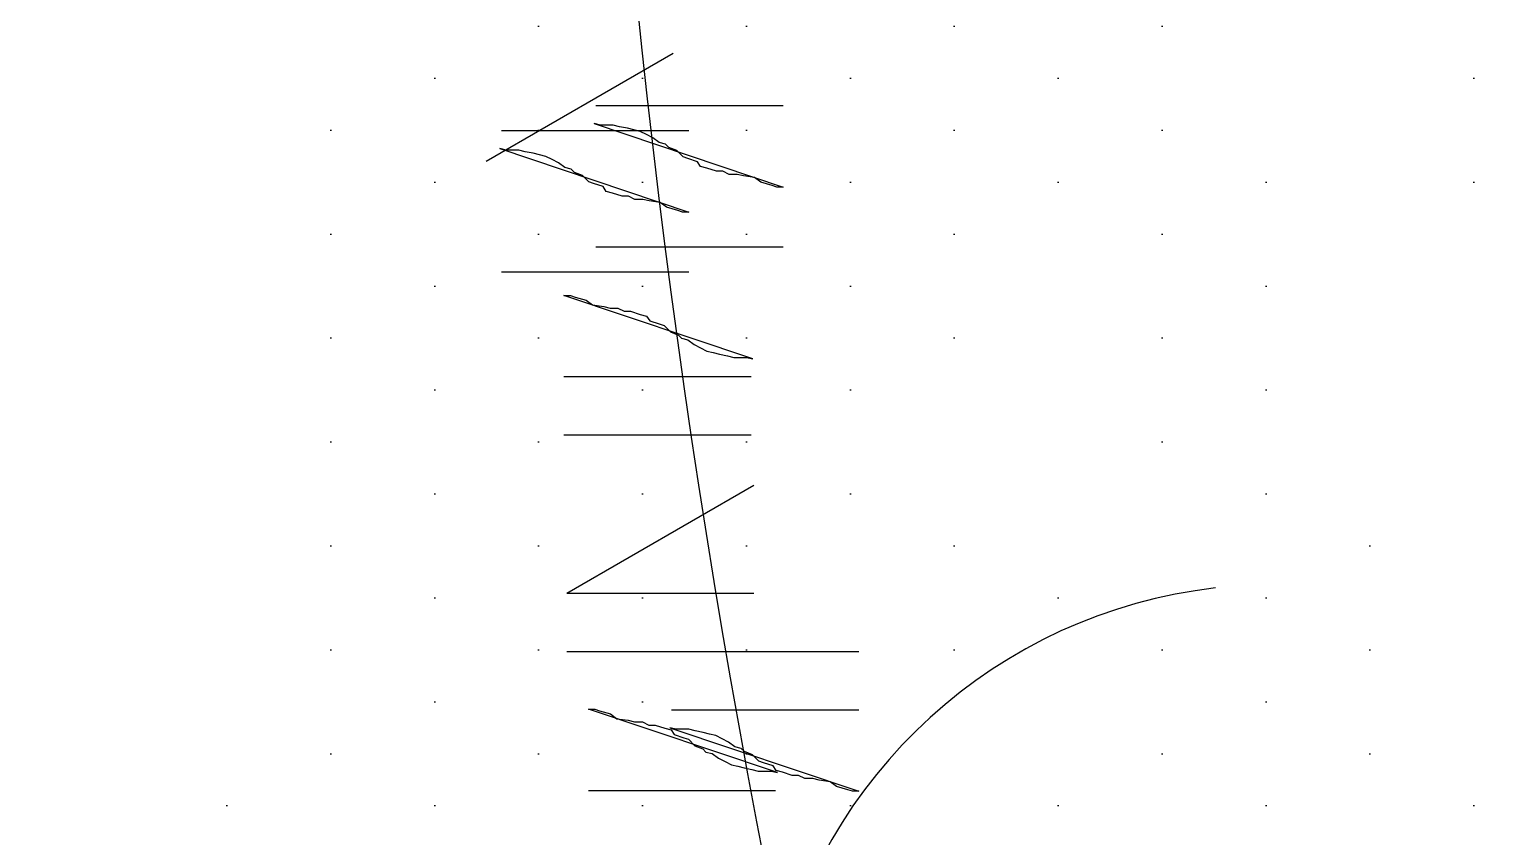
# Model space of a CAD drawing. Extents: x 3694 to 117786, y 20013 to 108631.
# Drawn here: x 25767.5 to 25924.6, y 31987.5 to 32074.3 of the extents above; entities that cross this region are included whole.
import ezdxf

# ---------------------------------------------------------------- set-up
doc = ezdxf.new("R2010")
doc.units = 0
doc.header["$LTSCALE"] = 1000
doc.header["$MEASUREMENT"] = 0
doc.layers.add('家具', color=253, linetype='Continuous')

msp = doc.modelspace()

# ---------------------------------------------------------------- hatches: boundary and pattern name
at = {"layer": '家具'}
h = msp.add_hatch(dxfattribs=at)
h.set_pattern_fill('DOTS', color=8, scale=335.28, angle=-90, style=0)
h.set_pattern_definition([(270, (-1566.307, 12540.708), (-20.955, -10.4775), [0, -20.955])])
edge = h.paths.add_edge_path()
edge.add_spline(control_points=[(25662.78, 31423.88), (25660.95, 31432.93), (25659.17, 31441.96), (25653.73, 31470.37), (25650.3, 31489.66), (25644.36, 31528.06), (25641.9, 31547.1), (25637.31, 31591.67), (25635.43, 31617.28), (25630.67, 31694.98), (25628.65, 31748.09), (25621.73, 31828.79), (25618.79, 31855.84), (25612.72, 31896.46), (25610.41, 31910.01), (25605.13, 31937.08), (25602.13, 31950.67), (25594.77, 31980.14), (25590.33, 31995.87), (25582.63, 32022), (25579.42, 32032.55), (25576.24, 32042.98)], knot_values=[0.007594, 0.007594, 0.007594, 0.007594, 1.009332, 1.009332, 3.166904, 3.166904, 5.324476, 5.324476, 8.146714, 8.146714, 13.786985, 13.786985, 16.607121, 16.607121, 18.017189, 18.017189, 19.427256, 19.427256, 21.1184, 21.1184, 22.28816, 22.28816, 22.28816, 22.28816], degree=3, periodic=0)
edge.add_ellipse((27492.81, 32604.79), major_axis=(-1412.24, 1412.24), ratio=1, start_angle=48.55715, end_angle=61.33744, ccw=False)
edge.add_ellipse((27492.81, 32356.96), major_axis=(-1412.24, 1412.24), ratio=1, start_angle=28.66256, end_angle=41.44285, ccw=False)
edge.add_spline(control_points=[(25576.24, 32918.76), (25579.42, 32929.2), (25582.63, 32939.75), (25590.33, 32965.88), (25594.77, 32981.61), (25602.13, 33011.08), (25605.13, 33024.67), (25610.41, 33051.74), (25612.72, 33065.29), (25618.79, 33105.91), (25621.73, 33132.96), (25626.82, 33192.38), (25628.66, 33224.64), (25630.39, 33256.52)], knot_values=[0.007594, 0.007594, 0.007594, 0.007594, 1.177354, 1.177354, 2.868498, 2.868498, 4.278566, 4.278566, 5.688634, 5.688634, 8.508769, 8.508769, 11.917873, 11.917873, 11.917873, 11.917873], degree=3, periodic=0)
edge.add_ellipse((25636.15, 33278.94), major_axis=(16.38, 16.38), ratio=1, start_angle=210.5825, end_angle=224.1965)
edge.add_ellipse((25771.72, 33642.9), major_axis=(-290.11, 290.11), ratio=1, start_angle=115.6565, end_angle=125.4571)
edge.add_ellipse((24991.43, 33119.5), major_axis=(-510.62, 510.62), ratio=1, start_angle=213.72155, end_angle=234.46982, ccw=False)
edge.add_ellipse((21224.43, 32647.69), major_axis=(-3173.05, 3173.05), ratio=1, start_angle=218.35798, end_angle=229.22468, ccw=False)
edge.add_ellipse((24683.47, 31745.34), major_axis=(-756.09, 756.09), ratio=1, start_angle=220.52221, end_angle=246.00697, ccw=False)
edge.add_ellipse((25763.13, 31635.85), major_axis=(-20.78, 20.78), ratio=1, start_angle=-17.314, end_angle=60.6503)
edge.add_ellipse((26021.41, 31879.25), major_axis=(269.53, 269.53), ratio=1, start_angle=176.2513, end_angle=213.9303)
edge.add_ellipse((26296.87, 31659.29), major_axis=(-269.54, 269.54), ratio=1, start_angle=68.8475, end_angle=70.5636)
edge.add_ellipse((26012.17, 29992.04), major_axis=(1063.44, 1063.44), ratio=1, start_angle=47.25508, end_angle=54.69471)
edge.add_ellipse((25808.49, 31263.72), major_axis=(153.1, 153.1), ratio=1, start_angle=58.2352, end_angle=87.2958)
edge = h.paths.add_edge_path()
edge.add_ellipse((25722.49, 31307.44), major_axis=(-59.62, 59.62), ratio=1, start_angle=82.2821, end_angle=111.8665, ccw=False)
edge.add_ellipse((25771.29, 31335.44), major_axis=(99.2, 99.2), ratio=1, start_angle=154.3192, end_angle=169.3068, ccw=False)
edge.add_ellipse((25896.08, 32846.25), major_axis=(1116.04, 1116.04), ratio=1, start_angle=215.62195, end_angle=236.67588)
edge.add_spline(control_points=[(26215.5, 31300.59), (26215.69, 31298.4), (26216.55, 31288.82), (26217.14, 31278.8), (26217.99, 31269.41)], knot_values=[0, 0, 0, 0, 0.241803, 1.05283, 1.05283, 1.05283, 1.05283], degree=3, periodic=0)
edge.add_ellipse((26255.9, 31272.71), major_axis=(-26.91, 26.91), ratio=1, start_angle=49.7272, end_angle=121.2232)
edge.add_ellipse((25925.72, 35279.25), major_axis=(2868.19, 2868.19), ratio=1, start_angle=221.65955, end_angle=229.54069, ccw=False)
edge = h.paths.add_edge_path()
edge.add_ellipse((25722.49, 33654.3), major_axis=(59.62, 59.62), ratio=1, start_angle=68.1335, end_angle=97.7179, ccw=False)
edge.add_ellipse((25925.72, 29682.5), major_axis=(-2868.19, 2868.19), ratio=1, start_angle=310.4559, end_angle=318.34045, ccw=False)
edge.add_ellipse((26256.08, 33689.01), major_axis=(-26.91, 26.91), ratio=1, start_angle=-31.3236, end_angle=40.0165)
edge.add_spline(control_points=[(26218.17, 33692.31), (26217.83, 33688.62), (26217.56, 33685.18), (26217.31, 33681.92)], knot_values=[0, 0, 0, 0, 0.318986, 0.318986, 0.318986, 0.318986], degree=3, periodic=0)
edge.add_ellipse((25787.82, 30136.05), major_axis=(-2525.63, 2525.63), ratio=1, start_angle=-51.90623, end_angle=-42.87541)
edge = h.paths.add_edge_path()
edge.add_ellipse((25936.38, 33218.45), major_axis=(221.16, 221.16), ratio=1, start_angle=249.068, end_angle=320.144, ccw=False)
edge.add_ellipse((25845.66, 32959.01), major_axis=(-155.45, 155.45), ratio=1, start_angle=155.1189, end_angle=218.1718, ccw=False)
edge.add_ellipse((26469.11, 32583.91), major_axis=(405.32, 405.32), ratio=1, start_angle=117.88643, end_angle=164.47377)
edge.add_ellipse((25759.1, 32002.77), major_axis=(258.82, 258.82), ratio=1, start_angle=319.4937, end_angle=369.8017, ccw=False)
edge.add_ellipse((26033.54, 31769.3), major_axis=(196.09, 196.09), ratio=1, start_angle=323.3076, end_angle=385.9615, ccw=False)
edge.add_ellipse((25947.61, 31313.07), major_axis=(433.68, 433.68), ratio=1, start_angle=340.12182, end_angle=369.01888, ccw=False)
edge.add_ellipse((10815.44, 32429.69), major_axis=(-11109.23, 11109.23), ratio=1, start_angle=221.285609, end_angle=221.875833, ccw=False)
edge.add_spline(control_points=[(26493.26, 31411.9), (26486.23, 31411.45), (26479.08, 31411.35), (26471.58, 31411.63)], knot_values=[2.29351, 2.29351, 2.29351, 2.29351, 2.979733, 2.979733, 2.979733, 2.979733], degree=3, periodic=0)
edge.add_spline(control_points=[(26471.58, 31411.63), (26467.36, 31411.79), (26456, 31412.52), (26440.03, 31414.58), (26443.69, 31428.33), (26439.95, 31432.1), (26437.17, 31433.68)], knot_values=[2.979733, 2.979733, 2.979733, 2.979733, 3.365456, 3.990522, 4.278466, 4.605763, 4.605763, 4.605763, 4.605763], degree=3, periodic=0)
edge.add_spline(control_points=[(26437.17, 31433.68), (26434.39, 31435.26), (26430.81, 31436.41), (26427.23, 31437.56)], knot_values=[4.605763, 4.605763, 4.605763, 4.605763, 4.934211, 4.934211, 4.934211, 4.934211], degree=3, periodic=0)
edge.add_ellipse((26012.17, 29992.04), major_axis=(-1063.44, 1063.44), ratio=1, start_angle=-61.02051, end_angle=-52.79563)
edge.add_ellipse((26083.49, 31751.85), major_axis=(-212.58, 212.58), ratio=1, start_angle=161.1869, end_angle=194.3664)
edge.add_ellipse((26083.4, 31433.23), major_axis=(217.18, 217.18), ratio=1, start_angle=347.5897, end_angle=388.9748)
edge.add_ellipse((25731.36, 31559.84), major_axis=(331.09, 331.09), ratio=1, start_angle=336.1037, end_angle=362.1536)
edge.add_ellipse((26298.48, 31544.49), major_axis=(-308.61, 308.61), ratio=1, start_angle=-10.2604, end_angle=-2.0534)
edge.add_spline(control_points=[(26001.12, 31863.96), (25992.17, 31856.91), (25969.73, 31839.24), (25979.5, 31902.48), (25956.49, 31937.54), (25929.27, 31997.14), (25961.86, 32062.77), (25942.62, 32144.53), (25926.68, 32231.36), (25867, 32267.5), (25858.38, 32323.05), (25825.52, 32311.22), (25824.03, 32328.39), (25823.35, 32337.33)], knot_values=[28.726228, 28.726228, 28.726228, 28.726228, 29.65137, 31.045535, 32.970907, 34.80046, 37.537981, 40.132447, 43.737998, 46.299248, 47.538816, 48.20545, 48.984057, 48.984057, 48.984057, 48.984057], degree=3, periodic=0)
edge.add_ellipse((32110.24, 32499.07), major_axis=(-4446.97, 4446.97), ratio=1, start_angle=42.846266, end_angle=46.473696, ccw=False)
edge.add_spline(control_points=[(25825.72, 32735.41), (25827.12, 32749.3), (25830.3, 32773.8), (25873.86, 32804.82), (25894.59, 32873.4), (25930.04, 32937.04), (25918.78, 33008.53), (25955.54, 33031.18), (25987.9, 33118.04), (25988.47, 33096.8)], knot_values=[0, 0, 0, 0, 1.426784, 2.507846, 5.446644, 8.794162, 10.36551, 12.195062, 14.476347, 14.476347, 14.476347, 14.476347], degree=3, periodic=0)
edge.add_ellipse((25595.37, 33351.18), major_axis=(-331.09, 331.09), ratio=1, start_angle=192.0923, end_angle=216.81)
edge.add_ellipse((25910.2, 33553.27), major_axis=(217.18, 217.18), ratio=1, start_angle=253.939, end_angle=295.324)
edge.add_ellipse((25981.51, 33242.73), major_axis=(-212.58, 212.58), ratio=1, start_angle=268.5473, end_angle=274.8553)
edge.add_ellipse((26015.71, 34854.62), major_axis=(-983.78, 983.78), ratio=1, start_angle=141.58816, end_angle=151.91197)
edge.add_spline(control_points=[(26420.43, 33523.52), (26425.94, 33525.33), (26431.45, 33527.14), (26434.04, 33530.52)], knot_values=[4.42753, 4.42753, 4.42753, 4.42753, 4.934211, 4.934211, 4.934211, 4.934211], degree=3, periodic=0)
edge.add_ellipse((25941.61, 33650.24), major_axis=(-358.34, 358.34), ratio=1, start_angle=172.1836, end_angle=211.3352, ccw=False)
h = msp.add_hatch(dxfattribs=at)
h.set_pattern_fill('DOTS', color=8, scale=178.816, angle=-90, style=0)
h.set_pattern_definition([(90, (9862.895, 42244.804), (-11.176, 5.588), [0, -11.176])])
edge = h.paths.add_edge_path(flags=17)
edge.add_ellipse((25770.76, 31940.75), major_axis=(23.26, 23.26), ratio=1, start_angle=292.7744, end_angle=342.5706, ccw=False)
edge.add_ellipse((25877.72, 31891.93), major_axis=(-59.9, 59.9), ratio=1, start_angle=-24.1656, end_angle=19.5752, ccw=False)
edge.add_ellipse((25835.65, 31926.07), major_axis=(32.95, 32.95), ratio=1, start_angle=30.1589, end_angle=95.0784)
edge = h.paths.add_edge_path(flags=17)
edge.add_ellipse((26526.18, 32025.56), major_axis=(481.37, 481.37), ratio=1, start_angle=138.85307, end_angle=139.58773)
edge.add_ellipse((25901.27, 31959.73), major_axis=(38.8, 38.8), ratio=1, start_angle=51.5394, end_angle=123.0337, ccw=False)
edge.add_ellipse((25893.16, 32035.56), major_axis=(15.13, 15.13), ratio=1, start_angle=92.9898, end_angle=229.9978, ccw=False)
edge.add_ellipse((25937.71, 31982.14), major_axis=(-64.2, 64.2), ratio=1, start_angle=-3.2565, end_angle=46.4651)
edge = h.paths.add_edge_path()
edge.add_ellipse((26109.75, 31957.64), major_axis=(-242.04, 242.04), ratio=1, start_angle=51.8502, end_angle=101.4606)
edge.add_spline(control_points=[(25920.63, 31672.33), (25928.57, 31665.75), (25938.68, 31657.38), (25947.26, 31663), (25948.99, 31664.59)], knot_values=[0, 0, 0, 0, 1.422385, 1.810205, 1.810205, 1.810205, 1.810205], degree=3, periodic=0)
edge.add_ellipse((26526.18, 32025.56), major_axis=(481.37, 481.37), ratio=1, start_angle=162.42863, end_angle=167.02149, ccw=False)
edge.add_ellipse((26083.14, 31971.61), major_axis=(216.1, 216.1), ratio=1, start_angle=142.0668, end_angle=193.1655, ccw=False)
edge.add_ellipse((26237.11, 32036.47), major_axis=(-331.35, 331.35), ratio=1, start_angle=14.7434, end_angle=57.629, ccw=False)
edge.add_ellipse((26826.76, 32177.3), major_axis=(706.38, 706.38), ratio=1, start_angle=126.92238, end_angle=129.52687, ccw=False)
edge.add_spline(control_points=[(25837.7, 32317.67), (25833.98, 32317.84), (25822.7, 32315.68), (25819.81, 32303.98), (25817.86, 32296.09)], knot_values=[0, 0, 0, 0, 0.581976, 1.791185, 1.791185, 1.791185, 1.791185], degree=3, periodic=0)
edge.add_ellipse((26267.7, 32046.54), major_axis=(-363.75, 363.75), ratio=1, start_angle=15.9802, end_angle=59.6064)
edge = h.paths.add_edge_path()
edge.add_spline(control_points=[(25861.65, 32298.02), (25857.77, 32305.02), (25852.38, 32314.76), (25840.88, 32317.53), (25837.7, 32317.67)], knot_values=[1.791185, 1.791185, 1.791185, 1.791185, 3.069002, 3.567392, 3.567392, 3.567392, 3.567392], degree=3, periodic=0)
edge.add_ellipse((26826.76, 32177.3), major_axis=(-706.38, 706.38), ratio=1, start_angle=36.92238, end_angle=39.52687)
edge.add_ellipse((25526.81, 32018.32), major_axis=(-281.07, 281.07), ratio=1, start_angle=221.0682, end_angle=264.7664, ccw=False)
edge.add_ellipse((25520.81, 31853.57), major_axis=(-300.8, 300.8), ratio=1, start_angle=205.5567, end_angle=243.8578, ccw=False)
edge.add_ellipse((26526.18, 32025.56), major_axis=(481.37, 481.37), ratio=1, start_angle=162.42863, end_angle=167.02149)
edge.add_spline(control_points=[(25948.99, 31664.59), (25951.6, 31667.01), (25958.73, 31677.03), (25961.86, 31686.85), (25963.95, 31693.45)], knot_values=[1.810205, 1.810205, 1.810205, 1.810205, 2.398758, 3.598447, 3.598447, 3.598447, 3.598447], degree=3, periodic=0)
edge.add_ellipse((25593.65, 31811.45), major_axis=(-274.82, 274.82), ratio=1, start_angle=207.3247, end_angle=252.1485)
edge.add_ellipse((25649.2, 32080.14), major_axis=(-215.18, 215.18), ratio=1, start_angle=207.5325, end_angle=270.7223)

# ---------------------------------------------------------------- linework, layer by layer
at = {"layer": '家具', "color": 8, "linetype": 'Continuous'}
for p, q in [((25816.59, 32060.13, 0), (25836.72, 32071.76, 0)), ((25816.59, 32060.13, 0), (25836.72, 32071.76, 0)), ((25816.59, 32060.13, 0), (25836.72, 32071.76, 0)), ((25828.4, 32066.12, 0), (25848.53, 32066.12, 0)), ((25828.4, 32066.12, 0), (25848.53, 32066.12, 0)), ((25828.4, 32066.12, 0), (25848.53, 32066.12, 0)), ((25828.4, 32066.12, 0), (25848.53, 32066.12, 0)), ((25828.89, 32064.01, 0), (25828.21, 32064.18, 0)), ((25828.21, 32064.18, 0), (25848.53, 32057.35, 0)), ((25828.89, 32064.01, 0), (25828.21, 32064.18, 0)), ((25828.21, 32064.18, 0), (25848.53, 32057.35, 0)), ((25828.89, 32064.01, 0), (25828.21, 32064.18, 0)), ((25828.21, 32064.18, 0), (25848.53, 32057.35, 0)), ((25828.89, 32064.01, 0), (25828.21, 32064.18, 0)), ((25828.21, 32064.18, 0), (25848.53, 32057.35, 0)), ((25818.25, 32063.44, 0), (25838.38, 32063.44, 0)), ((25818.25, 32063.44, 0), (25838.38, 32063.44, 0)), ((25818.25, 32063.44, 0), (25838.38, 32063.44, 0)), ((25818.25, 32063.44, 0), (25838.38, 32063.44, 0)), ((25829.58, 32064.01, 0), (25828.89, 32064.01, 0)), ((25829.58, 32064.01, 0), (25828.89, 32064.01, 0)), ((25829.58, 32064.01, 0), (25828.89, 32064.01, 0)), ((25829.58, 32064.01, 0), (25828.89, 32064.01, 0)), ((25830.26, 32064.01, 0), (25829.58, 32064.01, 0)), ((25830.26, 32064.01, 0), (25829.58, 32064.01, 0)), ((25830.26, 32064.01, 0), (25829.58, 32064.01, 0)), ((25830.26, 32064.01, 0), (25829.58, 32064.01, 0)), ((25830.94, 32063.84, 0), (25830.26, 32064.01, 0)), ((25830.94, 32063.84, 0), (25830.26, 32064.01, 0)), ((25830.94, 32063.84, 0), (25830.26, 32064.01, 0)), ((25830.94, 32063.84, 0), (25830.26, 32064.01, 0)), ((25831.8, 32063.67, 0), (25830.94, 32063.84, 0)), ((25831.8, 32063.67, 0), (25830.94, 32063.84, 0)), ((25831.8, 32063.67, 0), (25830.94, 32063.84, 0)), ((25831.8, 32063.67, 0), (25830.94, 32063.84, 0)), ((25832.48, 32063.5, 0), (25831.8, 32063.67, 0)), ((25832.48, 32063.5, 0), (25831.8, 32063.67, 0)), ((25832.48, 32063.5, 0), (25831.8, 32063.67, 0)), ((25832.48, 32063.5, 0), (25831.8, 32063.67, 0)), ((25833.16, 32063.33, 0), (25832.48, 32063.5, 0)), ((25833.16, 32063.33, 0), (25832.48, 32063.5, 0)), ((25833.16, 32063.33, 0), (25832.48, 32063.5, 0)), ((25833.16, 32063.33, 0), (25832.48, 32063.5, 0)), ((25833.85, 32062.99, 0), (25833.16, 32063.33, 0)), ((25833.85, 32062.99, 0), (25833.16, 32063.33, 0)), ((25833.85, 32062.99, 0), (25833.16, 32063.33, 0)), ((25833.85, 32062.99, 0), (25833.16, 32063.33, 0)), ((25834.53, 32062.65, 0), (25833.85, 32062.99, 0)), ((25834.53, 32062.65, 0), (25833.85, 32062.99, 0)), ((25834.53, 32062.65, 0), (25833.85, 32062.99, 0)), ((25834.53, 32062.65, 0), (25833.85, 32062.99, 0)), ((25835.21, 32062.13, 0), (25834.53, 32062.65, 0)), ((25835.21, 32062.13, 0), (25834.53, 32062.65, 0)), ((25835.21, 32062.13, 0), (25834.53, 32062.65, 0)), ((25835.21, 32062.13, 0), (25834.53, 32062.65, 0)), ((25818.75, 32061.32, 0), (25818.06, 32061.5, 0)), ((25818.06, 32061.5, 0), (25838.38, 32054.67, 0)), ((25818.75, 32061.32, 0), (25818.06, 32061.5, 0)), ((25818.06, 32061.5, 0), (25838.38, 32054.67, 0)), ((25818.75, 32061.32, 0), (25818.06, 32061.5, 0)), ((25818.06, 32061.5, 0), (25838.38, 32054.67, 0)), ((25818.75, 32061.32, 0), (25818.06, 32061.5, 0)), ((25818.06, 32061.5, 0), (25838.38, 32054.67, 0)), ((25819.43, 32061.32, 0), (25818.75, 32061.32, 0)), ((25819.43, 32061.32, 0), (25818.75, 32061.32, 0)), ((25819.43, 32061.32, 0), (25818.75, 32061.32, 0)), ((25819.43, 32061.32, 0), (25818.75, 32061.32, 0)), ((25820.11, 32061.32, 0), (25819.43, 32061.32, 0)), ((25820.11, 32061.32, 0), (25819.43, 32061.32, 0)), ((25820.11, 32061.32, 0), (25819.43, 32061.32, 0)), ((25820.11, 32061.32, 0), (25819.43, 32061.32, 0)), ((25820.8, 32061.15, 0), (25820.11, 32061.32, 0)), ((25820.8, 32061.15, 0), (25820.11, 32061.32, 0)), ((25820.8, 32061.15, 0), (25820.11, 32061.32, 0)), ((25820.8, 32061.15, 0), (25820.11, 32061.32, 0)), ((25821.65, 32060.98, 0), (25820.8, 32061.15, 0)), ((25821.65, 32060.98, 0), (25820.8, 32061.15, 0)), ((25821.65, 32060.98, 0), (25820.8, 32061.15, 0)), ((25821.65, 32060.98, 0), (25820.8, 32061.15, 0)), ((25835.89, 32061.96, 0), (25835.21, 32062.13, 0)), ((25835.89, 32061.96, 0), (25835.21, 32062.13, 0)), ((25835.89, 32061.96, 0), (25835.21, 32062.13, 0)), ((25835.89, 32061.96, 0), (25835.21, 32062.13, 0)), ((25836.24, 32061.62, 0), (25835.89, 32061.96, 0)), ((25836.24, 32061.62, 0), (25835.89, 32061.96, 0)), ((25836.24, 32061.62, 0), (25835.89, 32061.96, 0)), ((25836.24, 32061.62, 0), (25835.89, 32061.96, 0)), ((25837.09, 32061.28, 0), (25836.24, 32061.62, 0)), ((25837.09, 32061.28, 0), (25836.24, 32061.62, 0)), ((25837.09, 32061.28, 0), (25836.24, 32061.62, 0)), ((25837.09, 32061.28, 0), (25836.24, 32061.62, 0)), ((25837.77, 32060.6, 0), (25837.09, 32061.28, 0)), ((25837.77, 32060.6, 0), (25837.09, 32061.28, 0)), ((25837.77, 32060.6, 0), (25837.09, 32061.28, 0)), ((25837.77, 32060.6, 0), (25837.09, 32061.28, 0)), ((25822.33, 32060.81, 0), (25821.65, 32060.98, 0)), ((25822.33, 32060.81, 0), (25821.65, 32060.98, 0)), ((25822.33, 32060.81, 0), (25821.65, 32060.98, 0)), ((25822.33, 32060.81, 0), (25821.65, 32060.98, 0)), ((25823.02, 32060.64, 0), (25822.33, 32060.81, 0)), ((25823.02, 32060.64, 0), (25822.33, 32060.81, 0)), ((25823.02, 32060.64, 0), (25822.33, 32060.81, 0)), ((25823.02, 32060.64, 0), (25822.33, 32060.81, 0)), ((25823.7, 32060.3, 0), (25823.02, 32060.64, 0)), ((25823.7, 32060.3, 0), (25823.02, 32060.64, 0)), ((25823.7, 32060.3, 0), (25823.02, 32060.64, 0)), ((25823.7, 32060.3, 0), (25823.02, 32060.64, 0)), ((25824.38, 32059.96, 0), (25823.7, 32060.3, 0)), ((25824.38, 32059.96, 0), (25823.7, 32060.3, 0)), ((25824.38, 32059.96, 0), (25823.7, 32060.3, 0)), ((25824.38, 32059.96, 0), (25823.7, 32060.3, 0)), ((25825.06, 32059.45, 0), (25824.38, 32059.96, 0)), ((25825.06, 32059.45, 0), (25824.38, 32059.96, 0)), ((25825.06, 32059.45, 0), (25824.38, 32059.96, 0)), ((25825.06, 32059.45, 0), (25824.38, 32059.96, 0)), ((25825.75, 32059.28, 0), (25825.06, 32059.45, 0)), ((25825.75, 32059.28, 0), (25825.06, 32059.45, 0)), ((25825.75, 32059.28, 0), (25825.06, 32059.45, 0)), ((25825.75, 32059.28, 0), (25825.06, 32059.45, 0)), ((25838.29, 32060.43, 0), (25837.77, 32060.6, 0)), ((25838.29, 32060.43, 0), (25837.77, 32060.6, 0)), ((25838.29, 32060.43, 0), (25837.77, 32060.6, 0)), ((25838.29, 32060.43, 0), (25837.77, 32060.6, 0)), ((25839.31, 32060.08, 0), (25838.29, 32060.43, 0)), ((25839.31, 32060.08, 0), (25838.29, 32060.43, 0)), ((25839.31, 32060.08, 0), (25838.29, 32060.43, 0)), ((25839.31, 32060.08, 0), (25838.29, 32060.43, 0)), ((25839.65, 32059.57, 0), (25839.31, 32060.08, 0)), ((25839.65, 32059.57, 0), (25839.31, 32060.08, 0)), ((25839.65, 32059.57, 0), (25839.31, 32060.08, 0)), ((25839.65, 32059.57, 0), (25839.31, 32060.08, 0)), ((25840.33, 32059.4, 0), (25839.65, 32059.57, 0)), ((25840.33, 32059.4, 0), (25839.65, 32059.57, 0)), ((25840.33, 32059.4, 0), (25839.65, 32059.57, 0)), ((25840.33, 32059.4, 0), (25839.65, 32059.57, 0)), ((25826.09, 32058.93, 0), (25825.75, 32059.28, 0)), ((25826.09, 32058.93, 0), (25825.75, 32059.28, 0)), ((25826.09, 32058.93, 0), (25825.75, 32059.28, 0)), ((25826.09, 32058.93, 0), (25825.75, 32059.28, 0)), ((25826.94, 32058.59, 0), (25826.09, 32058.93, 0)), ((25826.94, 32058.59, 0), (25826.09, 32058.93, 0)), ((25826.94, 32058.59, 0), (25826.09, 32058.93, 0)), ((25826.94, 32058.59, 0), (25826.09, 32058.93, 0)), ((25827.63, 32057.91, 0), (25826.94, 32058.59, 0)), ((25827.63, 32057.91, 0), (25826.94, 32058.59, 0)), ((25827.63, 32057.91, 0), (25826.94, 32058.59, 0)), ((25827.63, 32057.91, 0), (25826.94, 32058.59, 0)), ((25828.14, 32057.74, 0), (25827.63, 32057.91, 0)), ((25828.14, 32057.74, 0), (25827.63, 32057.91, 0)), ((25828.14, 32057.74, 0), (25827.63, 32057.91, 0)), ((25828.14, 32057.74, 0), (25827.63, 32057.91, 0)), ((25841.36, 32059.06, 0), (25840.33, 32059.4, 0)), ((25841.36, 32059.06, 0), (25840.33, 32059.4, 0)), ((25841.36, 32059.06, 0), (25840.33, 32059.4, 0)), ((25841.36, 32059.06, 0), (25840.33, 32059.4, 0)), ((25842.04, 32059.06, 0), (25841.36, 32059.06, 0)), ((25842.04, 32059.06, 0), (25841.36, 32059.06, 0)), ((25842.04, 32059.06, 0), (25841.36, 32059.06, 0)), ((25842.04, 32059.06, 0), (25841.36, 32059.06, 0)), ((25842.72, 32058.72, 0), (25842.04, 32059.06, 0)), ((25842.72, 32058.72, 0), (25842.04, 32059.06, 0)), ((25842.72, 32058.72, 0), (25842.04, 32059.06, 0)), ((25842.72, 32058.72, 0), (25842.04, 32059.06, 0)), ((25843.58, 32058.72, 0), (25842.72, 32058.72, 0)), ((25843.58, 32058.72, 0), (25842.72, 32058.72, 0)), ((25843.58, 32058.72, 0), (25842.72, 32058.72, 0)), ((25843.58, 32058.72, 0), (25842.72, 32058.72, 0)), ((25844.26, 32058.55, 0), (25843.58, 32058.72, 0)), ((25844.26, 32058.55, 0), (25843.58, 32058.72, 0)), ((25844.26, 32058.55, 0), (25843.58, 32058.72, 0)), ((25844.26, 32058.55, 0), (25843.58, 32058.72, 0)), ((25845.46, 32058.38, 0), (25844.26, 32058.55, 0)), ((25845.46, 32058.38, 0), (25844.26, 32058.55, 0)), ((25845.46, 32058.38, 0), (25844.26, 32058.55, 0)), ((25845.46, 32058.38, 0), (25844.26, 32058.55, 0)), ((25846.14, 32057.87, 0), (25845.46, 32058.38, 0)), ((25846.14, 32057.87, 0), (25845.46, 32058.38, 0)), ((25846.14, 32057.87, 0), (25845.46, 32058.38, 0)), ((25846.14, 32057.87, 0), (25845.46, 32058.38, 0)), ((25829.16, 32057.4, 0), (25828.14, 32057.74, 0)), ((25829.16, 32057.4, 0), (25828.14, 32057.74, 0)), ((25829.16, 32057.4, 0), (25828.14, 32057.74, 0)), ((25829.16, 32057.4, 0), (25828.14, 32057.74, 0)), ((25829.5, 32056.88, 0), (25829.16, 32057.4, 0)), ((25829.5, 32056.88, 0), (25829.16, 32057.4, 0)), ((25829.5, 32056.88, 0), (25829.16, 32057.4, 0)), ((25829.5, 32056.88, 0), (25829.16, 32057.4, 0)), ((25830.19, 32056.71, 0), (25829.5, 32056.88, 0)), ((25830.19, 32056.71, 0), (25829.5, 32056.88, 0)), ((25830.19, 32056.71, 0), (25829.5, 32056.88, 0)), ((25830.19, 32056.71, 0), (25829.5, 32056.88, 0)), ((25831.21, 32056.37, 0), (25830.19, 32056.71, 0)), ((25831.21, 32056.37, 0), (25830.19, 32056.71, 0)), ((25831.21, 32056.37, 0), (25830.19, 32056.71, 0)), ((25831.21, 32056.37, 0), (25830.19, 32056.71, 0)), ((25831.89, 32056.37, 0), (25831.21, 32056.37, 0)), ((25831.89, 32056.37, 0), (25831.21, 32056.37, 0)), ((25831.89, 32056.37, 0), (25831.21, 32056.37, 0)), ((25831.89, 32056.37, 0), (25831.21, 32056.37, 0)), ((25832.58, 32056.03, 0), (25831.89, 32056.37, 0)), ((25832.58, 32056.03, 0), (25831.89, 32056.37, 0)), ((25832.58, 32056.03, 0), (25831.89, 32056.37, 0)), ((25832.58, 32056.03, 0), (25831.89, 32056.37, 0)), ((25847.34, 32057.52, 0), (25846.14, 32057.87, 0)), ((25847.34, 32057.52, 0), (25846.14, 32057.87, 0)), ((25847.34, 32057.52, 0), (25846.14, 32057.87, 0)), ((25847.34, 32057.52, 0), (25846.14, 32057.87, 0)), ((25847.85, 32057.35, 0), (25847.34, 32057.52, 0)), ((25847.85, 32057.35, 0), (25847.34, 32057.52, 0)), ((25847.85, 32057.35, 0), (25847.34, 32057.52, 0)), ((25847.85, 32057.35, 0), (25847.34, 32057.52, 0)), ((25848.53, 32057.35, 0), (25847.85, 32057.35, 0)), ((25848.53, 32057.35, 0), (25847.85, 32057.35, 0)), ((25848.53, 32057.35, 0), (25847.85, 32057.35, 0)), ((25848.53, 32057.35, 0), (25847.85, 32057.35, 0)), ((25833.43, 32056.03, 0), (25832.58, 32056.03, 0)), ((25833.43, 32056.03, 0), (25832.58, 32056.03, 0)), ((25833.43, 32056.03, 0), (25832.58, 32056.03, 0)), ((25833.43, 32056.03, 0), (25832.58, 32056.03, 0)), ((25834.11, 32055.86, 0), (25833.43, 32056.03, 0)), ((25834.11, 32055.86, 0), (25833.43, 32056.03, 0)), ((25834.11, 32055.86, 0), (25833.43, 32056.03, 0)), ((25834.11, 32055.86, 0), (25833.43, 32056.03, 0)), ((25835.31, 32055.69, 0), (25834.11, 32055.86, 0)), ((25835.31, 32055.69, 0), (25834.11, 32055.86, 0)), ((25835.31, 32055.69, 0), (25834.11, 32055.86, 0)), ((25835.31, 32055.69, 0), (25834.11, 32055.86, 0)), ((25835.99, 32055.18, 0), (25835.31, 32055.69, 0)), ((25835.99, 32055.18, 0), (25835.31, 32055.69, 0)), ((25835.99, 32055.18, 0), (25835.31, 32055.69, 0)), ((25835.99, 32055.18, 0), (25835.31, 32055.69, 0)), ((25837.19, 32054.84, 0), (25835.99, 32055.18, 0)), ((25837.19, 32054.84, 0), (25835.99, 32055.18, 0)), ((25837.19, 32054.84, 0), (25835.99, 32055.18, 0)), ((25837.19, 32054.84, 0), (25835.99, 32055.18, 0)), ((25837.7, 32054.67, 0), (25837.19, 32054.84, 0)), ((25837.7, 32054.67, 0), (25837.19, 32054.84, 0)), ((25837.7, 32054.67, 0), (25837.19, 32054.84, 0)), ((25837.7, 32054.67, 0), (25837.19, 32054.84, 0)), ((25838.38, 32054.67, 0), (25837.7, 32054.67, 0)), ((25838.38, 32054.67, 0), (25837.7, 32054.67, 0)), ((25838.38, 32054.67, 0), (25837.7, 32054.67, 0)), ((25838.38, 32054.67, 0), (25837.7, 32054.67, 0)), ((25828.4, 32050.93, 0), (25848.53, 32050.93, 0)), ((25828.4, 32050.93, 0), (25848.53, 32050.93, 0)), ((25828.4, 32050.93, 0), (25848.53, 32050.93, 0)), ((25828.4, 32050.93, 0), (25848.53, 32050.93, 0)), ((25818.25, 32048.24, 0), (25838.38, 32048.24, 0)), ((25818.25, 32048.24, 0), (25838.38, 32048.24, 0)), ((25818.25, 32048.24, 0), (25838.38, 32048.24, 0)), ((25818.25, 32048.24, 0), (25838.38, 32048.24, 0)), ((25824.96, 32045.7, 0), (25825.65, 32045.7, 0)), ((25845.28, 32038.87, 0), (25824.96, 32045.7, 0)), ((25824.96, 32045.7, 0), (25825.65, 32045.7, 0)), ((25845.28, 32038.87, 0), (25824.96, 32045.7, 0)), ((25824.96, 32045.7, 0), (25825.65, 32045.7, 0)), ((25845.28, 32038.87, 0), (25824.96, 32045.7, 0)), ((25824.96, 32045.7, 0), (25825.65, 32045.7, 0)), ((25845.28, 32038.87, 0), (25824.96, 32045.7, 0)), ((25825.65, 32045.7, 0), (25826.16, 32045.53, 0)), ((25825.65, 32045.7, 0), (25826.16, 32045.53, 0)), ((25825.65, 32045.7, 0), (25826.16, 32045.53, 0)), ((25825.65, 32045.7, 0), (25826.16, 32045.53, 0)), ((25826.16, 32045.53, 0), (25827.35, 32045.19, 0)), ((25826.16, 32045.53, 0), (25827.35, 32045.19, 0)), ((25826.16, 32045.53, 0), (25827.35, 32045.19, 0)), ((25826.16, 32045.53, 0), (25827.35, 32045.19, 0)), ((25827.35, 32045.19, 0), (25828.04, 32044.68, 0)), ((25827.35, 32045.19, 0), (25828.04, 32044.68, 0)), ((25827.35, 32045.19, 0), (25828.04, 32044.68, 0)), ((25827.35, 32045.19, 0), (25828.04, 32044.68, 0)), ((25828.04, 32044.68, 0), (25829.23, 32044.51, 0)), ((25828.04, 32044.68, 0), (25829.23, 32044.51, 0)), ((25828.04, 32044.68, 0), (25829.23, 32044.51, 0)), ((25828.04, 32044.68, 0), (25829.23, 32044.51, 0)), ((25829.23, 32044.51, 0), (25829.91, 32044.33, 0)), ((25829.23, 32044.51, 0), (25829.91, 32044.33, 0)), ((25829.23, 32044.51, 0), (25829.91, 32044.33, 0)), ((25829.23, 32044.51, 0), (25829.91, 32044.33, 0)), ((25829.91, 32044.33, 0), (25830.77, 32044.33, 0)), ((25829.91, 32044.33, 0), (25830.77, 32044.33, 0)), ((25829.91, 32044.33, 0), (25830.77, 32044.33, 0)), ((25829.91, 32044.33, 0), (25830.77, 32044.33, 0)), ((25830.77, 32044.33, 0), (25831.45, 32043.99, 0)), ((25830.77, 32044.33, 0), (25831.45, 32043.99, 0)), ((25830.77, 32044.33, 0), (25831.45, 32043.99, 0)), ((25830.77, 32044.33, 0), (25831.45, 32043.99, 0)), ((25831.45, 32043.99, 0), (25832.13, 32043.99, 0)), ((25831.45, 32043.99, 0), (25832.13, 32043.99, 0)), ((25831.45, 32043.99, 0), (25832.13, 32043.99, 0)), ((25831.45, 32043.99, 0), (25832.13, 32043.99, 0)), ((25832.13, 32043.99, 0), (25833.16, 32043.65, 0)), ((25832.13, 32043.99, 0), (25833.16, 32043.65, 0)), ((25832.13, 32043.99, 0), (25833.16, 32043.65, 0)), ((25832.13, 32043.99, 0), (25833.16, 32043.65, 0)), ((25833.16, 32043.65, 0), (25833.84, 32043.48, 0)), ((25833.16, 32043.65, 0), (25833.84, 32043.48, 0)), ((25833.16, 32043.65, 0), (25833.84, 32043.48, 0)), ((25833.16, 32043.65, 0), (25833.84, 32043.48, 0)), ((25833.84, 32043.48, 0), (25834.18, 32042.97, 0)), ((25833.84, 32043.48, 0), (25834.18, 32042.97, 0)), ((25833.84, 32043.48, 0), (25834.18, 32042.97, 0)), ((25833.84, 32043.48, 0), (25834.18, 32042.97, 0)), ((25834.18, 32042.97, 0), (25835.21, 32042.63, 0)), ((25834.18, 32042.97, 0), (25835.21, 32042.63, 0)), ((25834.18, 32042.97, 0), (25835.21, 32042.63, 0)), ((25834.18, 32042.97, 0), (25835.21, 32042.63, 0)), ((25835.21, 32042.63, 0), (25835.72, 32042.46, 0)), ((25835.21, 32042.63, 0), (25835.72, 32042.46, 0)), ((25835.21, 32042.63, 0), (25835.72, 32042.46, 0)), ((25835.21, 32042.63, 0), (25835.72, 32042.46, 0)), ((25835.72, 32042.46, 0), (25836.4, 32041.77, 0)), ((25835.72, 32042.46, 0), (25836.4, 32041.77, 0)), ((25835.72, 32042.46, 0), (25836.4, 32041.77, 0)), ((25835.72, 32042.46, 0), (25836.4, 32041.77, 0)), ((25836.4, 32041.77, 0), (25837.26, 32041.43, 0)), ((25836.4, 32041.77, 0), (25837.26, 32041.43, 0)), ((25836.4, 32041.77, 0), (25837.26, 32041.43, 0)), ((25836.4, 32041.77, 0), (25837.26, 32041.43, 0)), ((25837.26, 32041.43, 0), (25837.6, 32041.09, 0)), ((25837.26, 32041.43, 0), (25837.6, 32041.09, 0)), ((25837.26, 32041.43, 0), (25837.6, 32041.09, 0)), ((25837.26, 32041.43, 0), (25837.6, 32041.09, 0)), ((25837.6, 32041.09, 0), (25838.28, 32040.92, 0)), ((25837.6, 32041.09, 0), (25838.28, 32040.92, 0)), ((25837.6, 32041.09, 0), (25838.28, 32040.92, 0)), ((25837.6, 32041.09, 0), (25838.28, 32040.92, 0)), ((25838.28, 32040.92, 0), (25838.96, 32040.41, 0)), ((25838.28, 32040.92, 0), (25838.96, 32040.41, 0)), ((25838.28, 32040.92, 0), (25838.96, 32040.41, 0)), ((25838.28, 32040.92, 0), (25838.96, 32040.41, 0)), ((25838.96, 32040.41, 0), (25839.65, 32040.07, 0)), ((25838.96, 32040.41, 0), (25839.65, 32040.07, 0)), ((25838.96, 32040.41, 0), (25839.65, 32040.07, 0)), ((25838.96, 32040.41, 0), (25839.65, 32040.07, 0)), ((25839.65, 32040.07, 0), (25840.33, 32039.72, 0)), ((25839.65, 32040.07, 0), (25840.33, 32039.72, 0)), ((25839.65, 32040.07, 0), (25840.33, 32039.72, 0)), ((25839.65, 32040.07, 0), (25840.33, 32039.72, 0)), ((25840.33, 32039.72, 0), (25841.01, 32039.55, 0)), ((25840.33, 32039.72, 0), (25841.01, 32039.55, 0)), ((25840.33, 32039.72, 0), (25841.01, 32039.55, 0)), ((25840.33, 32039.72, 0), (25841.01, 32039.55, 0)), ((25841.01, 32039.55, 0), (25841.7, 32039.38, 0)), ((25841.01, 32039.55, 0), (25841.7, 32039.38, 0)), ((25841.01, 32039.55, 0), (25841.7, 32039.38, 0)), ((25841.01, 32039.55, 0), (25841.7, 32039.38, 0)), ((25841.7, 32039.38, 0), (25842.55, 32039.21, 0)), ((25841.7, 32039.38, 0), (25842.55, 32039.21, 0)), ((25841.7, 32039.38, 0), (25842.55, 32039.21, 0)), ((25841.7, 32039.38, 0), (25842.55, 32039.21, 0)), ((25842.55, 32039.21, 0), (25843.23, 32039.04, 0)), ((25842.55, 32039.21, 0), (25843.23, 32039.04, 0)), ((25842.55, 32039.21, 0), (25843.23, 32039.04, 0)), ((25842.55, 32039.21, 0), (25843.23, 32039.04, 0)), ((25843.23, 32039.04, 0), (25843.92, 32039.04, 0)), ((25843.23, 32039.04, 0), (25843.92, 32039.04, 0)), ((25843.23, 32039.04, 0), (25843.92, 32039.04, 0)), ((25843.23, 32039.04, 0), (25843.92, 32039.04, 0)), ((25843.92, 32039.04, 0), (25844.6, 32039.04, 0)), ((25843.92, 32039.04, 0), (25844.6, 32039.04, 0)), ((25843.92, 32039.04, 0), (25844.6, 32039.04, 0)), ((25843.92, 32039.04, 0), (25844.6, 32039.04, 0)), ((25844.6, 32039.04, 0), (25845.28, 32038.87, 0)), ((25844.6, 32039.04, 0), (25845.28, 32038.87, 0)), ((25844.6, 32039.04, 0), (25845.28, 32038.87, 0)), ((25844.6, 32039.04, 0), (25845.28, 32038.87, 0)), ((25845.09, 32036.93, 0), (25824.96, 32036.93, 0)), ((25845.09, 32036.93, 0), (25824.96, 32036.93, 0)), ((25845.09, 32036.93, 0), (25824.96, 32036.93, 0)), ((25845.09, 32036.93, 0), (25824.96, 32036.93, 0)), ((25845.09, 32030.67, 0), (25824.96, 32030.67, 0)), ((25845.09, 32030.67, 0), (25824.96, 32030.67, 0)), ((25845.09, 32030.67, 0), (25824.96, 32030.67, 0)), ((25845.09, 32030.67, 0), (25824.96, 32030.67, 0)), ((25825.25, 32013.68, 0), (25845.38, 32025.31, 0)), ((25825.25, 32013.68, 0), (25845.38, 32025.31, 0)), ((25825.25, 32013.68, 0), (25845.38, 32025.31, 0)), ((25825.25, 32013.68, 0), (25845.38, 32013.68, 0)), ((25825.25, 32013.68, 0), (25845.38, 32013.68, 0)), ((25825.25, 32013.68, 0), (25845.38, 32013.68, 0)), ((25825.25, 32013.68, 0), (25845.38, 32013.68, 0)), ((25825.25, 32007.42, 0), (25845.38, 32007.42, 0)), ((25825.25, 32007.42, 0), (25845.38, 32007.42, 0)), ((25825.25, 32007.42, 0), (25845.38, 32007.42, 0)), ((25825.25, 32007.42, 0), (25845.38, 32007.42, 0)), ((25836.53, 32007.41, 0), (25856.66, 32007.41, 0)), ((25836.53, 32007.41, 0), (25856.66, 32007.41, 0)), ((25836.53, 32007.41, 0), (25856.66, 32007.41, 0)), ((25836.53, 32007.41, 0), (25856.66, 32007.41, 0)), ((25827.59, 32001.21, 0), (25828.27, 32001.21, 0)), ((25847.91, 31994.38, 0), (25827.59, 32001.21, 0)), ((25827.59, 32001.21, 0), (25828.27, 32001.21, 0)), ((25847.91, 31994.38, 0), (25827.59, 32001.21, 0)), ((25827.59, 32001.21, 0), (25828.27, 32001.21, 0)), ((25847.91, 31994.38, 0), (25827.59, 32001.21, 0)), ((25827.59, 32001.21, 0), (25828.27, 32001.21, 0)), ((25847.91, 31994.38, 0), (25827.59, 32001.21, 0)), ((25828.27, 32001.21, 0), (25828.79, 32001.04, 0)), ((25828.27, 32001.21, 0), (25828.79, 32001.04, 0)), ((25828.27, 32001.21, 0), (25828.79, 32001.04, 0)), ((25828.27, 32001.21, 0), (25828.79, 32001.04, 0)), ((25828.79, 32001.04, 0), (25829.98, 32000.7, 0)), ((25828.79, 32001.04, 0), (25829.98, 32000.7, 0)), ((25828.79, 32001.04, 0), (25829.98, 32000.7, 0)), ((25828.79, 32001.04, 0), (25829.98, 32000.7, 0)), ((25829.98, 32000.7, 0), (25830.66, 32000.18, 0)), ((25829.98, 32000.7, 0), (25830.66, 32000.18, 0)), ((25829.98, 32000.7, 0), (25830.66, 32000.18, 0)), ((25829.98, 32000.7, 0), (25830.66, 32000.18, 0)), ((25830.66, 32000.18, 0), (25831.86, 32000.01, 0)), ((25830.66, 32000.18, 0), (25831.86, 32000.01, 0)), ((25830.66, 32000.18, 0), (25831.86, 32000.01, 0)), ((25830.66, 32000.18, 0), (25831.86, 32000.01, 0)), ((25831.86, 32000.01, 0), (25832.54, 31999.84, 0)), ((25831.86, 32000.01, 0), (25832.54, 31999.84, 0)), ((25831.86, 32000.01, 0), (25832.54, 31999.84, 0)), ((25831.86, 32000.01, 0), (25832.54, 31999.84, 0)), ((25832.54, 31999.84, 0), (25833.4, 31999.84, 0)), ((25832.54, 31999.84, 0), (25833.4, 31999.84, 0)), ((25832.54, 31999.84, 0), (25833.4, 31999.84, 0)), ((25832.54, 31999.84, 0), (25833.4, 31999.84, 0)), ((25833.4, 31999.84, 0), (25834.08, 31999.5, 0)), ((25833.4, 31999.84, 0), (25834.08, 31999.5, 0)), ((25833.4, 31999.84, 0), (25834.08, 31999.5, 0)), ((25833.4, 31999.84, 0), (25834.08, 31999.5, 0)), ((25836.53, 32001.15, 0), (25856.66, 32001.15, 0)), ((25836.53, 32001.15, 0), (25856.66, 32001.15, 0)), ((25836.53, 32001.15, 0), (25856.66, 32001.15, 0)), ((25836.53, 32001.15, 0), (25856.66, 32001.15, 0)), ((25834.08, 31999.5, 0), (25834.76, 31999.5, 0)), ((25834.08, 31999.5, 0), (25834.76, 31999.5, 0)), ((25834.08, 31999.5, 0), (25834.76, 31999.5, 0)), ((25834.08, 31999.5, 0), (25834.76, 31999.5, 0)), ((25834.76, 31999.5, 0), (25835.79, 31999.16, 0)), ((25834.76, 31999.5, 0), (25835.79, 31999.16, 0)), ((25834.76, 31999.5, 0), (25835.79, 31999.16, 0)), ((25834.76, 31999.5, 0), (25835.79, 31999.16, 0)), ((25835.79, 31999.16, 0), (25836.47, 31998.99, 0)), ((25835.79, 31999.16, 0), (25836.47, 31998.99, 0)), ((25835.79, 31999.16, 0), (25836.47, 31998.99, 0)), ((25835.79, 31999.16, 0), (25836.47, 31998.99, 0)), ((25837.02, 31999.04, 0), (25836.34, 31999.21, 0)), ((25836.34, 31999.21, 0), (25856.66, 31992.38, 0)), ((25837.02, 31999.04, 0), (25836.34, 31999.21, 0)), ((25836.34, 31999.21, 0), (25856.66, 31992.38, 0)), ((25837.02, 31999.04, 0), (25836.34, 31999.21, 0)), ((25836.34, 31999.21, 0), (25856.66, 31992.38, 0)), ((25837.02, 31999.04, 0), (25836.34, 31999.21, 0)), ((25836.34, 31999.21, 0), (25856.66, 31992.38, 0)), ((25836.47, 31998.99, 0), (25836.81, 31998.48, 0)), ((25836.47, 31998.99, 0), (25836.81, 31998.48, 0)), ((25836.47, 31998.99, 0), (25836.81, 31998.48, 0)), ((25836.47, 31998.99, 0), (25836.81, 31998.48, 0)), ((25836.81, 31998.48, 0), (25837.84, 31998.14, 0)), ((25836.81, 31998.48, 0), (25837.84, 31998.14, 0)), ((25836.81, 31998.48, 0), (25837.84, 31998.14, 0)), ((25836.81, 31998.48, 0), (25837.84, 31998.14, 0)), ((25837.71, 31999.04, 0), (25837.02, 31999.04, 0)), ((25837.71, 31999.04, 0), (25837.02, 31999.04, 0)), ((25837.71, 31999.04, 0), (25837.02, 31999.04, 0)), ((25837.71, 31999.04, 0), (25837.02, 31999.04, 0)), ((25838.39, 31999.04, 0), (25837.71, 31999.04, 0)), ((25838.39, 31999.04, 0), (25837.71, 31999.04, 0)), ((25838.39, 31999.04, 0), (25837.71, 31999.04, 0)), ((25838.39, 31999.04, 0), (25837.71, 31999.04, 0)), ((25839.07, 31998.87, 0), (25838.39, 31999.04, 0)), ((25839.07, 31998.87, 0), (25838.39, 31999.04, 0)), ((25839.07, 31998.87, 0), (25838.39, 31999.04, 0)), ((25839.07, 31998.87, 0), (25838.39, 31999.04, 0)), ((25839.93, 31998.7, 0), (25839.07, 31998.87, 0)), ((25839.93, 31998.7, 0), (25839.07, 31998.87, 0)), ((25839.93, 31998.7, 0), (25839.07, 31998.87, 0)), ((25839.93, 31998.7, 0), (25839.07, 31998.87, 0)), ((25840.61, 31998.53, 0), (25839.93, 31998.7, 0)), ((25840.61, 31998.53, 0), (25839.93, 31998.7, 0)), ((25840.61, 31998.53, 0), (25839.93, 31998.7, 0)), ((25840.61, 31998.53, 0), (25839.93, 31998.7, 0)), ((25841.29, 31998.36, 0), (25840.61, 31998.53, 0)), ((25841.29, 31998.36, 0), (25840.61, 31998.53, 0)), ((25841.29, 31998.36, 0), (25840.61, 31998.53, 0)), ((25841.29, 31998.36, 0), (25840.61, 31998.53, 0)), ((25841.98, 31998.02, 0), (25841.29, 31998.36, 0)), ((25841.98, 31998.02, 0), (25841.29, 31998.36, 0)), ((25841.98, 31998.02, 0), (25841.29, 31998.36, 0)), ((25841.98, 31998.02, 0), (25841.29, 31998.36, 0)), ((25837.84, 31998.14, 0), (25838.35, 31997.97, 0)), ((25837.84, 31998.14, 0), (25838.35, 31997.97, 0)), ((25837.84, 31998.14, 0), (25838.35, 31997.97, 0)), ((25837.84, 31998.14, 0), (25838.35, 31997.97, 0)), ((25838.35, 31997.97, 0), (25839.03, 31997.28, 0)), ((25838.35, 31997.97, 0), (25839.03, 31997.28, 0)), ((25838.35, 31997.97, 0), (25839.03, 31997.28, 0)), ((25838.35, 31997.97, 0), (25839.03, 31997.28, 0)), ((25839.03, 31997.28, 0), (25839.89, 31996.94, 0)), ((25839.03, 31997.28, 0), (25839.89, 31996.94, 0)), ((25839.03, 31997.28, 0), (25839.89, 31996.94, 0)), ((25839.03, 31997.28, 0), (25839.89, 31996.94, 0)), ((25839.89, 31996.94, 0), (25840.23, 31996.6, 0)), ((25839.89, 31996.94, 0), (25840.23, 31996.6, 0)), ((25839.89, 31996.94, 0), (25840.23, 31996.6, 0)), ((25839.89, 31996.94, 0), (25840.23, 31996.6, 0)), ((25840.23, 31996.6, 0), (25840.91, 31996.43, 0)), ((25840.23, 31996.6, 0), (25840.91, 31996.43, 0)), ((25840.23, 31996.6, 0), (25840.91, 31996.43, 0)), ((25840.23, 31996.6, 0), (25840.91, 31996.43, 0)), ((25842.66, 31997.67, 0), (25841.98, 31998.02, 0)), ((25842.66, 31997.67, 0), (25841.98, 31998.02, 0)), ((25842.66, 31997.67, 0), (25841.98, 31998.02, 0)), ((25842.66, 31997.67, 0), (25841.98, 31998.02, 0)), ((25843.34, 31997.16, 0), (25842.66, 31997.67, 0)), ((25843.34, 31997.16, 0), (25842.66, 31997.67, 0)), ((25843.34, 31997.16, 0), (25842.66, 31997.67, 0)), ((25843.34, 31997.16, 0), (25842.66, 31997.67, 0)), ((25844.03, 31996.99, 0), (25843.34, 31997.16, 0)), ((25844.03, 31996.99, 0), (25843.34, 31997.16, 0)), ((25844.03, 31996.99, 0), (25843.34, 31997.16, 0)), ((25844.03, 31996.99, 0), (25843.34, 31997.16, 0)), ((25844.37, 31996.65, 0), (25844.03, 31996.99, 0)), ((25844.37, 31996.65, 0), (25844.03, 31996.99, 0)), ((25844.37, 31996.65, 0), (25844.03, 31996.99, 0)), ((25844.37, 31996.65, 0), (25844.03, 31996.99, 0)), ((25845.22, 31996.31, 0), (25844.37, 31996.65, 0)), ((25845.22, 31996.31, 0), (25844.37, 31996.65, 0)), ((25845.22, 31996.31, 0), (25844.37, 31996.65, 0)), ((25845.22, 31996.31, 0), (25844.37, 31996.65, 0)), ((25840.91, 31996.43, 0), (25841.59, 31995.92, 0)), ((25840.91, 31996.43, 0), (25841.59, 31995.92, 0)), ((25840.91, 31996.43, 0), (25841.59, 31995.92, 0)), ((25840.91, 31996.43, 0), (25841.59, 31995.92, 0)), ((25841.59, 31995.92, 0), (25842.28, 31995.57, 0)), ((25841.59, 31995.92, 0), (25842.28, 31995.57, 0)), ((25841.59, 31995.92, 0), (25842.28, 31995.57, 0)), ((25841.59, 31995.92, 0), (25842.28, 31995.57, 0)), ((25842.28, 31995.57, 0), (25842.96, 31995.23, 0)), ((25842.28, 31995.57, 0), (25842.96, 31995.23, 0)), ((25842.28, 31995.57, 0), (25842.96, 31995.23, 0)), ((25842.28, 31995.57, 0), (25842.96, 31995.23, 0)), ((25842.96, 31995.23, 0), (25843.64, 31995.06, 0)), ((25842.96, 31995.23, 0), (25843.64, 31995.06, 0)), ((25842.96, 31995.23, 0), (25843.64, 31995.06, 0)), ((25842.96, 31995.23, 0), (25843.64, 31995.06, 0)), ((25843.64, 31995.06, 0), (25844.33, 31994.89, 0)), ((25843.64, 31995.06, 0), (25844.33, 31994.89, 0)), ((25843.64, 31995.06, 0), (25844.33, 31994.89, 0)), ((25843.64, 31995.06, 0), (25844.33, 31994.89, 0)), ((25845.9, 31995.62, 0), (25845.22, 31996.31, 0)), ((25845.9, 31995.62, 0), (25845.22, 31996.31, 0)), ((25845.9, 31995.62, 0), (25845.22, 31996.31, 0)), ((25845.9, 31995.62, 0), (25845.22, 31996.31, 0)), ((25846.42, 31995.45, 0), (25845.9, 31995.62, 0)), ((25846.42, 31995.45, 0), (25845.9, 31995.62, 0)), ((25846.42, 31995.45, 0), (25845.9, 31995.62, 0)), ((25846.42, 31995.45, 0), (25845.9, 31995.62, 0)), ((25847.44, 31995.11, 0), (25846.42, 31995.45, 0)), ((25847.44, 31995.11, 0), (25846.42, 31995.45, 0)), ((25847.44, 31995.11, 0), (25846.42, 31995.45, 0)), ((25847.44, 31995.11, 0), (25846.42, 31995.45, 0)), ((25847.78, 31994.6, 0), (25847.44, 31995.11, 0)), ((25847.78, 31994.6, 0), (25847.44, 31995.11, 0)), ((25847.78, 31994.6, 0), (25847.44, 31995.11, 0)), ((25847.78, 31994.6, 0), (25847.44, 31995.11, 0)), ((25844.33, 31994.89, 0), (25845.18, 31994.72, 0)), ((25844.33, 31994.89, 0), (25845.18, 31994.72, 0)), ((25844.33, 31994.89, 0), (25845.18, 31994.72, 0)), ((25844.33, 31994.89, 0), (25845.18, 31994.72, 0)), ((25845.18, 31994.72, 0), (25845.86, 31994.55, 0)), ((25845.18, 31994.72, 0), (25845.86, 31994.55, 0)), ((25845.18, 31994.72, 0), (25845.86, 31994.55, 0)), ((25845.18, 31994.72, 0), (25845.86, 31994.55, 0)), ((25845.86, 31994.55, 0), (25846.54, 31994.55, 0)), ((25845.86, 31994.55, 0), (25846.54, 31994.55, 0)), ((25845.86, 31994.55, 0), (25846.54, 31994.55, 0)), ((25845.86, 31994.55, 0), (25846.54, 31994.55, 0)), ((25846.54, 31994.55, 0), (25847.23, 31994.55, 0)), ((25846.54, 31994.55, 0), (25847.23, 31994.55, 0)), ((25846.54, 31994.55, 0), (25847.23, 31994.55, 0)), ((25846.54, 31994.55, 0), (25847.23, 31994.55, 0)), ((25847.23, 31994.55, 0), (25847.91, 31994.38, 0)), ((25847.23, 31994.55, 0), (25847.91, 31994.38, 0)), ((25847.23, 31994.55, 0), (25847.91, 31994.38, 0)), ((25847.23, 31994.55, 0), (25847.91, 31994.38, 0)), ((25848.47, 31994.43, 0), (25847.78, 31994.6, 0)), ((25848.47, 31994.43, 0), (25847.78, 31994.6, 0)), ((25848.47, 31994.43, 0), (25847.78, 31994.6, 0)), ((25848.47, 31994.43, 0), (25847.78, 31994.6, 0)), ((25849.49, 31994.09, 0), (25848.47, 31994.43, 0)), ((25849.49, 31994.09, 0), (25848.47, 31994.43, 0)), ((25849.49, 31994.09, 0), (25848.47, 31994.43, 0)), ((25849.49, 31994.09, 0), (25848.47, 31994.43, 0)), ((25850.17, 31994.09, 0), (25849.49, 31994.09, 0)), ((25850.17, 31994.09, 0), (25849.49, 31994.09, 0)), ((25850.17, 31994.09, 0), (25849.49, 31994.09, 0)), ((25850.17, 31994.09, 0), (25849.49, 31994.09, 0)), ((25850.86, 31993.75, 0), (25850.17, 31994.09, 0)), ((25850.86, 31993.75, 0), (25850.17, 31994.09, 0)), ((25850.86, 31993.75, 0), (25850.17, 31994.09, 0)), ((25850.86, 31993.75, 0), (25850.17, 31994.09, 0)), ((25851.71, 31993.75, 0), (25850.86, 31993.75, 0)), ((25851.71, 31993.75, 0), (25850.86, 31993.75, 0)), ((25851.71, 31993.75, 0), (25850.86, 31993.75, 0)), ((25851.71, 31993.75, 0), (25850.86, 31993.75, 0)), ((25852.39, 31993.58, 0), (25851.71, 31993.75, 0)), ((25852.39, 31993.58, 0), (25851.71, 31993.75, 0)), ((25852.39, 31993.58, 0), (25851.71, 31993.75, 0)), ((25852.39, 31993.58, 0), (25851.71, 31993.75, 0)), ((25853.59, 31993.41, 0), (25852.39, 31993.58, 0)), ((25853.59, 31993.41, 0), (25852.39, 31993.58, 0)), ((25853.59, 31993.41, 0), (25852.39, 31993.58, 0)), ((25853.59, 31993.41, 0), (25852.39, 31993.58, 0)), ((25847.72, 31992.44, 0), (25827.59, 31992.44, 0)), ((25847.72, 31992.44, 0), (25827.59, 31992.44, 0)), ((25847.72, 31992.44, 0), (25827.59, 31992.44, 0)), ((25847.72, 31992.44, 0), (25827.59, 31992.44, 0)), ((25854.27, 31992.89, 0), (25853.59, 31993.41, 0)), ((25854.27, 31992.89, 0), (25853.59, 31993.41, 0)), ((25854.27, 31992.89, 0), (25853.59, 31993.41, 0)), ((25854.27, 31992.89, 0), (25853.59, 31993.41, 0)), ((25855.47, 31992.55, 0), (25854.27, 31992.89, 0)), ((25855.47, 31992.55, 0), (25854.27, 31992.89, 0)), ((25855.47, 31992.55, 0), (25854.27, 31992.89, 0)), ((25855.47, 31992.55, 0), (25854.27, 31992.89, 0)), ((25855.98, 31992.38, 0), (25855.47, 31992.55, 0)), ((25855.98, 31992.38, 0), (25855.47, 31992.55, 0)), ((25855.98, 31992.38, 0), (25855.47, 31992.55, 0)), ((25855.98, 31992.38, 0), (25855.47, 31992.55, 0)), ((25856.66, 31992.38, 0), (25855.98, 31992.38, 0)), ((25856.66, 31992.38, 0), (25855.98, 31992.38, 0)), ((25856.66, 31992.38, 0), (25855.98, 31992.38, 0)), ((25856.66, 31992.38, 0), (25855.98, 31992.38, 0))]:
    msp.add_line(p, q, dxfattribs=at)
at = {"layer": '家具'}
for centre, radius, start, end in [((26826.76, 32177.3, 0), 998.97, 171.92238, 191.16152), ((25649.2, 32080.14, 0), 304.32, 342.5325, 45.7223), ((26267.7, 32046.54, 0), 514.43, 150.9802, 194.6064), ((25901.27, 31959.73, 0), 54.87, 96.5394, 168.0337)]:
    msp.add_arc(centre, radius, start, end, dxfattribs=at)

doc.saveas('drawing.dxf')
